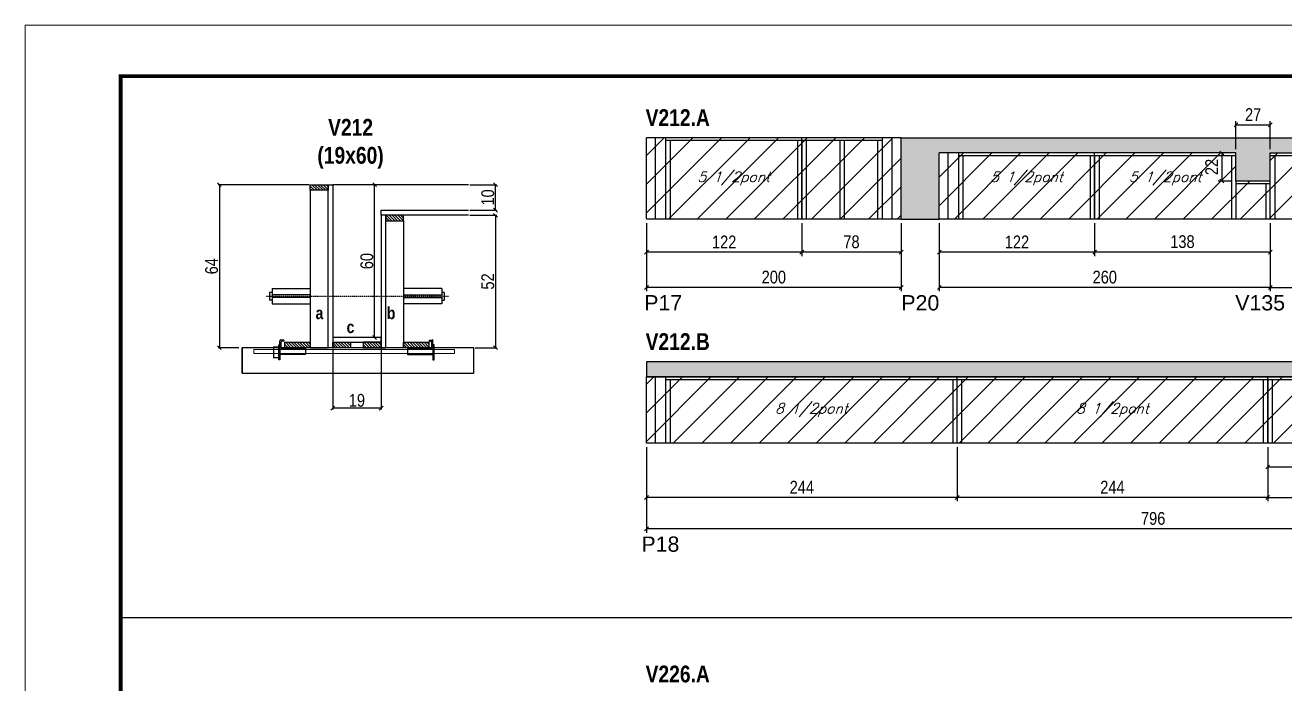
# Model space of a CAD drawing. Extents: x 3309 to 9590, y -2522 to 15424.
# Drawn here: x 6493 to 7482, y 12942 to 13459 of the extents above; entities that cross this region are included whole.
import ezdxf

# ---------------------------------------------------------------- set-up
doc = ezdxf.new("R2010")
doc.units = 0
doc.linetypes.add('DASHED', pattern=[0.75, 0.5, -0.25])
doc.linetypes.add('HIDDEN', pattern=[0.375, 0.25, -0.125])
for name, color, linetype in [('5', 5, 'Continuous'), ('barrote', 251, 'Continuous'), ('COTA', 241, 'Continuous'), ('detalhes', 4, 'Continuous'), ('NOMENCLATURA', 7, 'Continuous'), ('Painéis', 200, 'Continuous'), ('presilha', 1, 'Continuous'), ('SARR_2.2x10', 60, 'Continuous'), ('SARR_2.2x7', 40, 'Continuous'), ('SARR_3.5x7', 81, 'Continuous'), ('TENSOR', 3, 'Continuous'), ('texto', 7, 'Continuous')]:
    doc.layers.add(name, color=color, linetype=linetype)
for name, color, linetype, lineweight in [('CONCRETO', 251, 'Continuous', 25), ('Folhas', 255, 'Continuous', 9), ('Hachura', 251, 'Continuous', 9), ('SARRAFO DE PRESSAO', 251, 'DASHED', 9), ('SCO-___-LAJ', 2, 'Continuous', 0)]:
    doc.layers.add(name, color=color, linetype=linetype, lineweight=lineweight)
doc.styles.add('COTA TECNICA', font='techl___.ttf', dxfattribs={"height": 10})
doc.styles.add('COTA TECNICA 2X', font='techl___.ttf', dxfattribs={"height": 10})
doc.styles.add('Romans', font='romans.shx')
doc.styles.get("Standard").update_dxf_attribs({"font": 'arial.ttf'})
doc.styles.add('TECNICA', font='techb___.ttf', dxfattribs={"height": 10})
doc.dimstyles.new('PAINEL', dxfattribs={"dimtxt": 10, "dimasz": 3, "dimexe": 3, "dimexo": 3, "dimgap": 3, "dimtad": 1, "dimdec": 1, "dimzin": 12, "dimdsep": 46, "dimtxsty": 'COTA TECNICA', "dimblk1": 'OBLIQUE', "dimblk2": 'OBLIQUE', "dimsah": 1, "dimcen": 0.9, "dimclrd": 4, "dimclre": 4, "dimclrt": 240, "dimadec": 1, "dimazin": 3, "dimtfac": 1, "dimtdec": 1, "dimtmove": 0, "dimatfit": 3, "dimfxl": 1, "dimtolj": 1, "dimtzin": 12, "dimarcsym": 0})
doc.dimstyles.new('SECAO', dxfattribs={"dimscale": 0.333333, "dimtxt": 5, "dimasz": 9, "dimexe": 3, "dimexo": 3, "dimgap": 3, "dimtad": 1, "dimdec": 1, "dimlfac": 0.5, "dimzin": 12, "dimdsep": 46, "dimtxsty": 'COTA TECNICA 2X', "dimblk1": 'OBLIQUE', "dimblk2": 'OBLIQUE', "dimsah": 1, "dimcen": 0.9, "dimclrd": 4, "dimclre": 4, "dimclrt": 240, "dimadec": 1, "dimazin": 3, "dimtfac": 1, "dimtdec": 1, "dimtmove": 0, "dimatfit": 3, "dimfxl": 1, "dimtolj": 1, "dimtzin": 12, "dimarcsym": 0})
pattern_1 = [(135, (39969.996, -110306.1634), (-1.122532015, -1.122532015), [])]

# ---------------------------------------------------------------- blocks, each defined once
blk = doc.blocks.new('9999999999')
at = {"layer": 'Folhas'}
blk.add_lwpolyline([(98138.98, 34190.21), (99623.98, 34190.21), (99623.98, 35240.21), (98138.98, 35240.21)], close=True, dxfattribs=at)
at = {"layer": 'Folhas', "color": 30, "const_width": 3}
blk.add_lwpolyline([(98213.98, 34230.21), (99583.98, 34230.21), (99583.98, 35200.21), (98213.98, 35200.21)], close=True, dxfattribs=at)
blk = doc.blocks.new('_Oblique')
at = {"color": 0, "linetype": 'ByBlock', "lineweight": -2}
blk.add_line((-0.5, -0.5), (0.5, 0.5), dxfattribs=at)
blk = doc.blocks.new('*D152')
at = {"layer": 'COTA', "color": 4, "lineweight": -2, "transparency": 16777216}
for p, q in [((6734.46, 13205.01), (6734.46, 13157.53)), ((6772.46, 13205.01), (6772.46, 13157.53)), ((6772.46, 13158.53), (6734.46, 13158.53))]:
    blk.add_line(p, q, dxfattribs=at)
at = {"layer": 'Defpoints', "color": 0, "transparency": 16777216}
for p in [(6734.46, 13206.01), (6772.46, 13206.01), (6734.46, 13158.53)]:
    blk.add_point(p, dxfattribs=at)
at = {"layer": 'COTA', "color": 4, "lineweight": -2, "transparency": 16777216, "xscale": 3, "yscale": 3, "zscale": 3, "rotation": 180}
blk.add_blockref('_Oblique', (6734.46, 13158.53), dxfattribs=at)
at = {"layer": 'COTA', "color": 4, "lineweight": -2, "transparency": 16777216, "xscale": 3, "yscale": 3, "zscale": 3}
blk.add_blockref('_Oblique', (6772.46, 13158.53), dxfattribs=at)
at = {"layer": 'COTA', "color": 240, "transparency": 16777216, "insert": (6753.46, 13164.62), "char_height": 10, "attachment_point": 5, "style": 'COTA TECNICA 2X'}
blk.add_mtext('\\A1;19', dxfattribs=at)
blk = doc.blocks.new('PRESILHA METÁLICA 1')
at = {"layer": 'presilha'}
for p, q in [((6, 15.5), (7.5, 15.5)), ((6, -2.5), (6, 15.5)), ((7.5, 10.6), (7.5, 19.9)), ((7.5, 15.5), (7.5, -2.5)), ((12, 21), (8.6, 21)), ((9, 11.6), (9, 18.9)), ((12, 19.5), (9.6, 19.5)), ((12, 21), (12, 19.5)), ((0, 13), (6, 13)), ((0, 13), (0, 0)), ((6, 0), (0, 0)), ((6, 13), (6, 0)), ((37.5, 4.1), (7.5, 4.1)), ((37.5, 11), (9.6, 11)), ((37.5, 11), (37.5, 4.1)), ((7.5, -2.5), (6, -2.5))]:
    blk.add_line(p, q, dxfattribs=at)
for centre, radius, start, end in [((8.6, 19.9), 1.14, 90, 180), ((9.6, 18.9), 0.57, 90, 180), ((9.6, 11.6), 0.57, 180, 270)]:
    blk.add_arc(centre, radius, start, end, dxfattribs=at)
blk = doc.blocks.new('PRESILHA METÁLICA 2')
at = {"layer": 'presilha'}
for p, q in [((-5.2, 23.5), (-5.2, 22)), ((-5.2, 23.5), (-1.9, 23.5)), ((-5.2, 22), (-2.8, 22)), ((-2.2, 14.1), (-2.2, 21.4)), ((0.8, 18), (-0.8, 18)), ((-0.8, 18), (-0.8, 0)), ((-0.8, 14.6), (-0.8, 22.4)), ((0.8, 0), (0.8, 18)), ((-30.8, 13.5), (-30.8, 6.6)), ((-30.8, 13.5), (-2.8, 13.5)), ((-30.8, 6.6), (-0.8, 6.6)), ((-0.8, 0), (0.8, 0))]:
    blk.add_line(p, q, dxfattribs=at)
for centre, radius, start, end in [((-2.8, 21.4), 0.57, 0, 90), ((-1.9, 22.4), 1.14, 0, 90), ((-2.8, 14.1), 0.57, 270, 0)]:
    blk.add_arc(centre, radius, start, end, dxfattribs=at)
blk = doc.blocks.new('*D153')
at = {"layer": 'COTA', "color": 4, "lineweight": -2, "transparency": 16777216}
for p, q in [((6715.86, 13334.01), (6644.41, 13334.01)), ((6645.41, 13334.01), (6645.41, 13206.01)), ((6660.64, 13206.01), (6644.41, 13206.01))]:
    blk.add_line(p, q, dxfattribs=at)
at = {"layer": 'Defpoints', "color": 0, "transparency": 16777216}
for p in [(6716.86, 13334.01), (6645.41, 13206.01), (6661.64, 13206.01)]:
    blk.add_point(p, dxfattribs=at)
at = {"layer": 'COTA', "color": 4, "lineweight": -2, "transparency": 16777216, "xscale": 3, "yscale": 3, "zscale": 3}
for p, rotation in [((6645.41, 13334.01), 90), ((6645.41, 13206.01), 270)]:
    blk.add_blockref('_Oblique', p, dxfattribs=dict(at, rotation=rotation))
at = {"layer": 'COTA', "color": 240, "transparency": 16777216, "insert": (6639.31, 13270.01), "char_height": 10, "attachment_point": 5, "rotation": 90, "style": 'COTA TECNICA 2X'}
blk.add_mtext('\\A1;64', dxfattribs=at)
blk = doc.blocks.new('*D154')
at = {"layer": 'COTA', "color": 4, "lineweight": -2, "transparency": 16777216}
for p, q in [((6842.16, 13310.01), (6863.38, 13310.01)), ((6862.38, 13310.01), (6862.38, 13206.01)), ((6846.27, 13206.01), (6863.38, 13206.01))]:
    blk.add_line(p, q, dxfattribs=at)
at = {"layer": 'Defpoints', "color": 0, "transparency": 16777216}
for p in [(6841.16, 13310.01), (6845.27, 13206.01), (6862.38, 13206.01)]:
    blk.add_point(p, dxfattribs=at)
at = {"layer": 'COTA', "color": 4, "lineweight": -2, "transparency": 16777216, "xscale": 3, "yscale": 3, "zscale": 3}
for p, rotation in [((6862.38, 13310.01), 90), ((6862.38, 13206.01), 270)]:
    blk.add_blockref('_Oblique', p, dxfattribs=dict(at, rotation=rotation))
at = {"layer": 'COTA', "color": 240, "transparency": 16777216, "insert": (6856.27, 13258.01), "char_height": 10, "attachment_point": 5, "rotation": 90, "style": 'COTA TECNICA 2X'}
blk.add_mtext('\\A1;52', dxfattribs=at)
blk = doc.blocks.new('*D155')
at = {"layer": 'COTA', "color": 4, "lineweight": -2, "transparency": 16777216}
for p, q in [((6771.46, 13334.01), (6766.38, 13334.01)), ((6767.38, 13214.01), (6767.38, 13334.01)), ((6771.46, 13214.01), (6766.38, 13214.01))]:
    blk.add_line(p, q, dxfattribs=at)
at = {"layer": 'Defpoints', "color": 0, "transparency": 16777216}
for p in [(6767.38, 13334.01), (6772.46, 13334.01), (6772.46, 13214.01)]:
    blk.add_point(p, dxfattribs=at)
at = {"layer": 'COTA', "color": 4, "lineweight": -2, "transparency": 16777216, "xscale": 3, "yscale": 3, "zscale": 3}
for p, rotation in [((6767.38, 13334.01), 90), ((6767.38, 13214.01), 270)]:
    blk.add_blockref('_Oblique', p, dxfattribs=dict(at, rotation=rotation))
at = {"layer": 'COTA', "color": 240, "transparency": 16777216, "insert": (6761.28, 13274.01), "char_height": 10, "attachment_point": 5, "rotation": 90, "style": 'COTA TECNICA 2X'}
blk.add_mtext('\\A1;60', dxfattribs=at)
blk = doc.blocks.new('*D156')
at = {"layer": 'COTA', "color": 4, "lineweight": -2, "transparency": 16777216}
for p, q in [((6842.16, 13334.01), (6863.38, 13334.01)), ((6862.38, 13314.01), (6862.38, 13334.01)), ((6842.16, 13314.01), (6863.38, 13314.01))]:
    blk.add_line(p, q, dxfattribs=at)
at = {"layer": 'Defpoints', "color": 0, "transparency": 16777216}
for p in [(6841.16, 13334.01), (6862.38, 13334.01), (6841.16, 13314.01)]:
    blk.add_point(p, dxfattribs=at)
at = {"layer": 'COTA', "color": 4, "lineweight": -2, "transparency": 16777216, "xscale": 3, "yscale": 3, "zscale": 3}
for p, rotation in [((6862.38, 13334.01), 90), ((6862.38, 13314.01), 270)]:
    blk.add_blockref('_Oblique', p, dxfattribs=dict(at, rotation=rotation))
at = {"layer": 'COTA', "color": 240, "transparency": 16777216, "insert": (6856.27, 13324.01), "char_height": 10, "attachment_point": 5, "rotation": 90, "style": 'COTA TECNICA 2X'}
blk.add_mtext('\\A1;10', dxfattribs=at)
blk = doc.blocks.new('*D157')
at = {"layer": 'COTA', "color": 4, "linetype": 'ByBlock', "lineweight": -2, "transparency": 16777216}
for p, q in [((7102.96, 13303.92), (7102.96, 13278.01)), ((7180.96, 13303.92), (7180.96, 13278.01)), ((7180.96, 13281.01), (7102.96, 13281.01))]:
    blk.add_line(p, q, dxfattribs=at)
at = {"layer": 'Defpoints', "color": 0, "linetype": 'ByBlock', "transparency": 16777216}
for p in [(7102.96, 13306.92), (7180.96, 13306.92), (7102.96, 13281.01)]:
    blk.add_point(p, dxfattribs=at)
at = {"layer": 'COTA', "color": 4, "linetype": 'ByBlock', "lineweight": -2, "transparency": 16777216, "xscale": 3, "yscale": 3, "zscale": 3, "rotation": 180}
blk.add_blockref('_Oblique', (7102.96, 13281.01), dxfattribs=at)
at = {"layer": 'COTA', "color": 4, "linetype": 'ByBlock', "lineweight": -2, "transparency": 16777216, "xscale": 3, "yscale": 3, "zscale": 3}
blk.add_blockref('_Oblique', (7180.96, 13281.01), dxfattribs=at)
at = {"layer": 'COTA', "color": 240, "linetype": 'ByBlock', "transparency": 16777216, "insert": (7141.96, 13289.1), "char_height": 10, "attachment_point": 5, "style": 'COTA TECNICA'}
blk.add_mtext('\\A1;78', dxfattribs=at)
blk = doc.blocks.new('*D158')
at = {"layer": 'COTA', "color": 4, "linetype": 'ByBlock', "lineweight": -2, "transparency": 16777216}
for p, q in [((6980.96, 13303.92), (6980.96, 13278.01)), ((7102.96, 13303.92), (7102.96, 13278.01)), ((7102.96, 13281.01), (6980.96, 13281.01))]:
    blk.add_line(p, q, dxfattribs=at)
at = {"layer": 'Defpoints', "color": 0, "linetype": 'ByBlock', "transparency": 16777216}
for p in [(6980.96, 13306.92), (7102.96, 13306.92), (6980.96, 13281.01)]:
    blk.add_point(p, dxfattribs=at)
at = {"layer": 'COTA', "color": 4, "linetype": 'ByBlock', "lineweight": -2, "transparency": 16777216, "xscale": 3, "yscale": 3, "zscale": 3, "rotation": 180}
blk.add_blockref('_Oblique', (6980.96, 13281.01), dxfattribs=at)
at = {"layer": 'COTA', "color": 4, "linetype": 'ByBlock', "lineweight": -2, "transparency": 16777216, "xscale": 3, "yscale": 3, "zscale": 3}
blk.add_blockref('_Oblique', (7102.96, 13281.01), dxfattribs=at)
at = {"layer": 'COTA', "color": 240, "linetype": 'ByBlock', "transparency": 16777216, "insert": (7041.96, 13289.06), "char_height": 10, "attachment_point": 5, "style": 'COTA TECNICA'}
blk.add_mtext('\\A1;122', dxfattribs=at)
blk = doc.blocks.new('*D173')
at = {"layer": 'COTA', "color": 4, "linetype": 'ByBlock', "lineweight": -2, "transparency": 16777216}
for p, q in [((6980.96, 13303.92), (6980.96, 13250.3)), ((7180.96, 13303.92), (7180.96, 13250.3)), ((7180.96, 13253.3), (6980.96, 13253.3))]:
    blk.add_line(p, q, dxfattribs=at)
at = {"layer": 'Defpoints', "color": 0, "linetype": 'ByBlock', "transparency": 16777216}
for p in [(6980.96, 13306.92), (7180.96, 13306.92), (6980.96, 13253.3)]:
    blk.add_point(p, dxfattribs=at)
at = {"layer": 'COTA', "color": 4, "linetype": 'ByBlock', "lineweight": -2, "transparency": 16777216, "xscale": 3, "yscale": 3, "zscale": 3, "rotation": 180}
blk.add_blockref('_Oblique', (6980.96, 13253.3), dxfattribs=at)
at = {"layer": 'COTA', "color": 4, "linetype": 'ByBlock', "lineweight": -2, "transparency": 16777216, "xscale": 3, "yscale": 3, "zscale": 3}
blk.add_blockref('_Oblique', (7180.96, 13253.3), dxfattribs=at)
at = {"layer": 'COTA', "color": 240, "linetype": 'ByBlock', "transparency": 16777216, "insert": (7080.96, 13261.4), "char_height": 10, "attachment_point": 5, "style": 'COTA TECNICA'}
blk.add_mtext('\\A1;200', dxfattribs=at)
blk = doc.blocks.new('*D159')
at = {"layer": 'COTA', "color": 4, "linetype": 'ByBlock', "lineweight": -2, "transparency": 16777216}
for p, q in [((7332.96, 13303.92), (7332.96, 13278.01)), ((7470.96, 13303.92), (7470.96, 13278.01)), ((7470.96, 13281.01), (7332.96, 13281.01))]:
    blk.add_line(p, q, dxfattribs=at)
at = {"layer": 'Defpoints', "color": 0, "linetype": 'ByBlock', "transparency": 16777216}
for p in [(7332.96, 13306.92), (7470.96, 13306.92), (7332.96, 13281.01)]:
    blk.add_point(p, dxfattribs=at)
at = {"layer": 'COTA', "color": 4, "linetype": 'ByBlock', "lineweight": -2, "transparency": 16777216, "xscale": 3, "yscale": 3, "zscale": 3, "rotation": 180}
blk.add_blockref('_Oblique', (7332.96, 13281.01), dxfattribs=at)
at = {"layer": 'COTA', "color": 4, "linetype": 'ByBlock', "lineweight": -2, "transparency": 16777216, "xscale": 3, "yscale": 3, "zscale": 3}
blk.add_blockref('_Oblique', (7470.96, 13281.01), dxfattribs=at)
at = {"layer": 'COTA', "color": 240, "linetype": 'ByBlock', "transparency": 16777216, "insert": (7401.96, 13289.25), "char_height": 10, "attachment_point": 5, "style": 'COTA TECNICA'}
blk.add_mtext('\\A1;138', dxfattribs=at)
blk = doc.blocks.new('*D160')
at = {"layer": 'COTA', "color": 4, "linetype": 'ByBlock', "lineweight": -2, "transparency": 16777216}
for p, q in [((7210.96, 13303.92), (7210.96, 13278.01)), ((7332.96, 13303.92), (7332.96, 13278.01)), ((7332.96, 13281.01), (7210.96, 13281.01))]:
    blk.add_line(p, q, dxfattribs=at)
at = {"layer": 'Defpoints', "color": 0, "linetype": 'ByBlock', "transparency": 16777216}
for p in [(7210.96, 13306.92), (7332.96, 13306.92), (7210.96, 13281.01)]:
    blk.add_point(p, dxfattribs=at)
at = {"layer": 'COTA', "color": 4, "linetype": 'ByBlock', "lineweight": -2, "transparency": 16777216, "xscale": 3, "yscale": 3, "zscale": 3, "rotation": 180}
blk.add_blockref('_Oblique', (7210.96, 13281.01), dxfattribs=at)
at = {"layer": 'COTA', "color": 4, "linetype": 'ByBlock', "lineweight": -2, "transparency": 16777216, "xscale": 3, "yscale": 3, "zscale": 3}
blk.add_blockref('_Oblique', (7332.96, 13281.01), dxfattribs=at)
at = {"layer": 'COTA', "color": 240, "linetype": 'ByBlock', "transparency": 16777216, "insert": (7271.96, 13289.06), "char_height": 10, "attachment_point": 5, "style": 'COTA TECNICA'}
blk.add_mtext('\\A1;122', dxfattribs=at)
blk = doc.blocks.new('*D174')
at = {"layer": 'COTA', "color": 4, "linetype": 'ByBlock', "lineweight": -2, "transparency": 16777216}
for p, q in [((7210.96, 13303.92), (7210.96, 13250.3)), ((7470.96, 13303.92), (7470.96, 13250.3)), ((7470.96, 13253.3), (7210.96, 13253.3))]:
    blk.add_line(p, q, dxfattribs=at)
at = {"layer": 'Defpoints', "color": 0, "linetype": 'ByBlock', "transparency": 16777216}
for p in [(7210.96, 13306.92), (7470.96, 13306.92), (7210.96, 13253.3)]:
    blk.add_point(p, dxfattribs=at)
at = {"layer": 'COTA', "color": 4, "linetype": 'ByBlock', "lineweight": -2, "transparency": 16777216, "xscale": 3, "yscale": 3, "zscale": 3, "rotation": 180}
blk.add_blockref('_Oblique', (7210.96, 13253.3), dxfattribs=at)
at = {"layer": 'COTA', "color": 4, "linetype": 'ByBlock', "lineweight": -2, "transparency": 16777216, "xscale": 3, "yscale": 3, "zscale": 3}
blk.add_blockref('_Oblique', (7470.96, 13253.3), dxfattribs=at)
at = {"layer": 'COTA', "color": 240, "linetype": 'ByBlock', "transparency": 16777216, "insert": (7340.96, 13261.4), "char_height": 10, "attachment_point": 5, "style": 'COTA TECNICA'}
blk.add_mtext('\\A1;260', dxfattribs=at)
blk = doc.blocks.new('*D175')
at = {"layer": 'COTA', "color": 4, "lineweight": -2, "transparency": 16777216}
for p, q in [((7470.96, 13303.92), (7470.96, 13250.3)), ((7654.96, 13303.92), (7654.96, 13250.3)), ((7470.96, 13253.3), (7654.96, 13253.3))]:
    blk.add_line(p, q, dxfattribs=at)
at = {"layer": 'Defpoints', "color": 0, "transparency": 16777216}
for p in [(7470.96, 13306.92), (7654.96, 13306.92), (7654.96, 13253.3)]:
    blk.add_point(p, dxfattribs=at)
at = {"layer": 'COTA', "color": 4, "lineweight": -2, "transparency": 16777216, "xscale": 3, "yscale": 3, "zscale": 3, "rotation": 180}
blk.add_blockref('_Oblique', (7470.96, 13253.3), dxfattribs=at)
at = {"layer": 'COTA', "color": 4, "lineweight": -2, "transparency": 16777216, "xscale": 3, "yscale": 3, "zscale": 3}
blk.add_blockref('_Oblique', (7654.96, 13253.3), dxfattribs=at)
at = {"layer": 'COTA', "color": 240, "transparency": 16777216, "insert": (7562.96, 13261.39), "char_height": 10, "attachment_point": 5, "style": 'COTA TECNICA'}
blk.add_mtext('\\A1;184', dxfattribs=at)
blk = doc.blocks.new('*D176')
at = {"layer": 'COTA', "color": 4, "lineweight": -2, "transparency": 16777216}
for p, q in [((7440.96, 13358.92), (7429.9, 13358.92)), ((7432.9, 13358.92), (7432.9, 13336.92)), ((7440.96, 13336.92), (7429.9, 13336.92))]:
    blk.add_line(p, q, dxfattribs=at)
at = {"layer": 'Defpoints', "color": 0, "transparency": 16777216}
for p in [(7443.96, 13358.92), (7432.9, 13336.92), (7443.96, 13336.92)]:
    blk.add_point(p, dxfattribs=at)
at = {"layer": 'COTA', "color": 4, "lineweight": -2, "transparency": 16777216, "xscale": 3, "yscale": 3, "zscale": 3}
for p, rotation in [((7432.9, 13358.92), 90), ((7432.9, 13336.92), 270)]:
    blk.add_blockref('_Oblique', p, dxfattribs=dict(at, rotation=rotation))
at = {"layer": 'COTA', "color": 240, "transparency": 16777216, "insert": (7424.9, 13347.92), "char_height": 10, "attachment_point": 5, "rotation": 90, "style": 'COTA TECNICA'}
blk.add_mtext('\\A1;22', dxfattribs=at)
blk = doc.blocks.new('*D177')
at = {"layer": 'COTA', "color": 4, "lineweight": -2, "transparency": 16777216}
for p, q in [((7443.96, 13361.92), (7443.96, 13383.98)), ((7443.96, 13380.98), (7470.96, 13380.98)), ((7470.96, 13361.92), (7470.96, 13383.98))]:
    blk.add_line(p, q, dxfattribs=at)
at = {"layer": 'Defpoints', "color": 0, "transparency": 16777216}
for p in [(7470.96, 13380.98), (7443.96, 13358.92), (7470.96, 13358.92)]:
    blk.add_point(p, dxfattribs=at)
at = {"layer": 'COTA', "color": 4, "lineweight": -2, "transparency": 16777216, "xscale": 3, "yscale": 3, "zscale": 3, "rotation": 180}
blk.add_blockref('_Oblique', (7443.96, 13380.98), dxfattribs=at)
at = {"layer": 'COTA', "color": 4, "lineweight": -2, "transparency": 16777216, "xscale": 3, "yscale": 3, "zscale": 3}
blk.add_blockref('_Oblique', (7470.96, 13380.98), dxfattribs=at)
at = {"layer": 'COTA', "color": 240, "transparency": 16777216, "insert": (7457.46, 13389.06), "char_height": 10, "attachment_point": 5, "style": 'COTA TECNICA'}
blk.add_mtext('\\A1;27', dxfattribs=at)
blk = doc.blocks.new('*D164')
at = {"layer": 'COTA', "color": 4, "linetype": 'ByBlock', "lineweight": -2, "transparency": 16777216}
for p, q in [((7224.96, 13128.02), (7224.96, 13085.39)), ((7468.96, 13128.02), (7468.96, 13085.39)), ((7468.96, 13088.39), (7224.96, 13088.39))]:
    blk.add_line(p, q, dxfattribs=at)
at = {"layer": 'Defpoints', "color": 0, "linetype": 'ByBlock', "transparency": 16777216}
for p in [(7224.96, 13131.02), (7468.96, 13131.02), (7224.96, 13088.39)]:
    blk.add_point(p, dxfattribs=at)
at = {"layer": 'COTA', "color": 4, "linetype": 'ByBlock', "lineweight": -2, "transparency": 16777216, "xscale": 3, "yscale": 3, "zscale": 3, "rotation": 180}
blk.add_blockref('_Oblique', (7224.96, 13088.39), dxfattribs=at)
at = {"layer": 'COTA', "color": 4, "linetype": 'ByBlock', "lineweight": -2, "transparency": 16777216, "xscale": 3, "yscale": 3, "zscale": 3}
blk.add_blockref('_Oblique', (7468.96, 13088.39), dxfattribs=at)
at = {"layer": 'COTA', "color": 240, "linetype": 'ByBlock', "transparency": 16777216, "insert": (7346.96, 13096.46), "char_height": 10, "attachment_point": 5, "style": 'COTA TECNICA'}
blk.add_mtext('\\A1;244', dxfattribs=at)
blk = doc.blocks.new('*D165')
at = {"layer": 'COTA', "color": 4, "linetype": 'ByBlock', "lineweight": -2, "transparency": 16777216}
for p, q in [((6980.96, 13128.02), (6980.96, 13085.39)), ((7224.96, 13128.02), (7224.96, 13085.39)), ((7224.96, 13088.39), (6980.96, 13088.39))]:
    blk.add_line(p, q, dxfattribs=at)
at = {"layer": 'Defpoints', "color": 0, "linetype": 'ByBlock', "transparency": 16777216}
for p in [(6980.96, 13131.02), (7224.96, 13131.02), (6980.96, 13088.39)]:
    blk.add_point(p, dxfattribs=at)
at = {"layer": 'COTA', "color": 4, "linetype": 'ByBlock', "lineweight": -2, "transparency": 16777216, "xscale": 3, "yscale": 3, "zscale": 3, "rotation": 180}
blk.add_blockref('_Oblique', (6980.96, 13088.39), dxfattribs=at)
at = {"layer": 'COTA', "color": 4, "linetype": 'ByBlock', "lineweight": -2, "transparency": 16777216, "xscale": 3, "yscale": 3, "zscale": 3}
blk.add_blockref('_Oblique', (7224.96, 13088.39), dxfattribs=at)
at = {"layer": 'COTA', "color": 240, "linetype": 'ByBlock', "transparency": 16777216, "insert": (7102.96, 13096.46), "char_height": 10, "attachment_point": 5, "style": 'COTA TECNICA'}
blk.add_mtext('\\A1;244', dxfattribs=at)
blk = doc.blocks.new('*D166')
at = {"layer": 'COTA', "color": 4, "linetype": 'ByBlock', "lineweight": -2, "transparency": 16777216}
for p, q in [((6980.96, 13128.02), (6980.96, 13060.74)), ((7776.96, 13128.02), (7776.96, 13060.74)), ((7776.96, 13063.74), (6980.96, 13063.74))]:
    blk.add_line(p, q, dxfattribs=at)
at = {"layer": 'Defpoints', "color": 0, "linetype": 'ByBlock', "transparency": 16777216}
for p in [(6980.96, 13131.02), (7776.96, 13131.02), (6980.96, 13063.74)]:
    blk.add_point(p, dxfattribs=at)
at = {"layer": 'COTA', "color": 4, "linetype": 'ByBlock', "lineweight": -2, "transparency": 16777216, "xscale": 3, "yscale": 3, "zscale": 3, "rotation": 180}
blk.add_blockref('_Oblique', (6980.96, 13063.74), dxfattribs=at)
at = {"layer": 'COTA', "color": 4, "linetype": 'ByBlock', "lineweight": -2, "transparency": 16777216, "xscale": 3, "yscale": 3, "zscale": 3}
blk.add_blockref('_Oblique', (7776.96, 13063.74), dxfattribs=at)
at = {"layer": 'COTA', "color": 240, "linetype": 'ByBlock', "transparency": 16777216, "insert": (7378.96, 13071.87), "char_height": 10, "attachment_point": 5, "style": 'COTA TECNICA'}
blk.add_mtext('\\A1;796', dxfattribs=at)
blk = doc.blocks.new('*D170')
at = {"layer": 'COTA', "color": 4, "lineweight": -2, "transparency": 16777216}
for p, q in [((7468.96, 13128.02), (7468.96, 13085.39)), ((7776.96, 13128.02), (7776.96, 13085.39)), ((7468.96, 13088.39), (7776.96, 13088.39))]:
    blk.add_line(p, q, dxfattribs=at)
at = {"layer": 'Defpoints', "color": 0, "transparency": 16777216}
for p in [(7468.96, 13131.02), (7776.96, 13131.02), (7776.96, 13088.39)]:
    blk.add_point(p, dxfattribs=at)
at = {"layer": 'COTA', "color": 4, "lineweight": -2, "transparency": 16777216, "xscale": 3, "yscale": 3, "zscale": 3, "rotation": 180}
blk.add_blockref('_Oblique', (7468.96, 13088.39), dxfattribs=at)
at = {"layer": 'COTA', "color": 4, "lineweight": -2, "transparency": 16777216, "xscale": 3, "yscale": 3, "zscale": 3}
blk.add_blockref('_Oblique', (7776.96, 13088.39), dxfattribs=at)
at = {"layer": 'COTA', "color": 240, "transparency": 16777216, "insert": (7622.96, 13096.63), "char_height": 10, "attachment_point": 5, "style": 'COTA TECNICA'}
blk.add_mtext('\\A1;308', dxfattribs=at)
blk = doc.blocks.new('*D171')
at = {"layer": 'COTA', "color": 4, "lineweight": -2, "transparency": 16777216}
for p, q in [((7468.96, 13128.02), (7468.96, 13109.36)), ((7532.96, 13128.02), (7532.96, 13109.36)), ((7468.96, 13112.36), (7532.96, 13112.36))]:
    blk.add_line(p, q, dxfattribs=at)
at = {"layer": 'Defpoints', "color": 0, "transparency": 16777216}
for p in [(7468.96, 13131.02), (7532.96, 13131.02), (7532.96, 13112.36)]:
    blk.add_point(p, dxfattribs=at)
at = {"layer": 'COTA', "color": 4, "lineweight": -2, "transparency": 16777216, "xscale": 3, "yscale": 3, "zscale": 3, "rotation": 180}
blk.add_blockref('_Oblique', (7468.96, 13112.36), dxfattribs=at)
at = {"layer": 'COTA', "color": 4, "lineweight": -2, "transparency": 16777216, "xscale": 3, "yscale": 3, "zscale": 3}
blk.add_blockref('_Oblique', (7532.96, 13112.36), dxfattribs=at)
at = {"layer": 'COTA', "color": 240, "transparency": 16777216, "insert": (7500.96, 13120.47), "char_height": 10, "attachment_point": 5, "style": 'COTA TECNICA'}
blk.add_mtext('\\A1;64', dxfattribs=at)

msp = doc.modelspace()

# ---------------------------------------------------------------- hatches: boundary and pattern name
at = {"layer": 'COTA'}
h = msp.add_hatch(dxfattribs=at)
h.set_pattern_fill('AR-CONC', color=256, scale=0.03)
h.set_pattern_definition([(50, (0, 375.029), (5.4655401, -0.4781726), [0.5715, -6.2865]), (355, (0, 375.029), (-1.0573026, 5.7317054), [0.4572, -5.0292175]), (100.451445, (0.4555, 374.9894), (4.4082374, 5.2535326), [0.4857003, -5.3427073]), (46.1842, (0, 376.553), (8.1323712, -1.2612698), [0.85725, -9.42975]), (96.63556, (0.678, 376.448), (7.122124, 7.4227837), [0.7285507, -8.0140682]), (351.18415, (0, 376.553), (7.122124, 7.4227837), [0.685799, -7.543792]), (21, (0.762, 376.172), (4.5484317, -3.067956), [0.5715, -6.2865]), (326, (0.762, 376.172), (1.8540609, 5.525639), [0.4572, -5.0292]), (71.451445, (1.141, 375.9165), (6.4024926, 2.457683), [0.4857003, -5.3426981]), (37.5, (0, 375.0292), (0.0926581, 2.53665117), [0, -4.96824, 0, -5.1054, 0, -5.04825]), (7.5, (0, 375.0292), (2.00458988, 3.00541724), [0, -2.91084, 0, -4.85394, 0, -1.92405]), (327.5, (-1.6993, 375.0292), (4.06771786, -0.17186232), [0, -1.905, 0, -5.9436, 0, -7.8867]), (317.5, (-2.4613, 375.0292), (4.4438754, 0.7627947), [0, -2.4765, 0, -3.94716, 0, -5.6007])])
h.paths.add_polyline_path([(7627.96, 13336.92), (7654.96, 13336.92), (7654.96, 13358.92), (7787.96, 13358.92), (7787.96, 13370.92), (7180.96, 13370.92), (7180.96, 13306.92), (7210.96, 13306.92), (7210.96, 13358.92), (7443.96, 13358.92), (7443.96, 13336.92), (7470.96, 13336.92), (7470.96, 13358.92), (7627.96, 13358.92)])
h = msp.add_hatch(dxfattribs=at)
h.set_pattern_fill('AR-CONC', color=256, scale=0.03)
h.set_pattern_definition([(50, (1594.2413, 183.425), (5.46554, -0.4781726), [0.5715, -6.2865]), (355, (1594.2413, 183.425), (-1.0573026, 5.7317054), [0.4572, -5.0292175]), (100.451445, (1594.697, 183.385), (4.4082374, 5.2535326), [0.4857003, -5.3427073]), (46.1842, (1594.241, 184.949), (8.1323712, -1.2612698), [0.85725, -9.42975]), (96.63556, (1594.919, 184.844), (7.122124, 7.4227837), [0.7285507, -8.0140682]), (351.18415, (1594.241, 184.949), (7.122124, 7.4227837), [0.685799, -7.543792]), (21, (1595.0033, 184.568), (4.5484317, -3.067956), [0.5715, -6.2865]), (326, (1595.0033, 184.568), (1.8540609, 5.525639), [0.4572, -5.0292]), (71.451445, (1595.3824, 184.3123), (6.4024926, 2.457683), [0.4857003, -5.3426981]), (37.5, (1594.2413, 183.425), (0.0926581, 2.53665117), [0, -4.96824, 0, -5.1054, 0, -5.04825]), (7.5, (1594.2413, 183.425), (2.0045899, 3.00541724), [0, -2.91084, 0, -4.85394, 0, -1.92405]), (327.5, (1592.542, 183.425), (4.06771786, -0.17186232), [0, -1.905, 0, -5.9436, 0, -7.8867]), (317.5, (1591.78, 183.425), (4.4438754, 0.7627947), [0, -2.4765, 0, -3.94716, 0, -5.6007])])
h.paths.add_polyline_path([(6980.96, 13195.02), (6980.96, 13183.02), (7776.96, 13183.02), (7776.96, 13195.02)])
at = {"layer": 'Hachura', "linetype": 'ByBlock'}
h = msp.add_hatch(dxfattribs=at)
h.set_pattern_fill('ANSI31', color=256, scale=5)
h.paths.add_polyline_path([(7102.96, 13306.92), (7102.96, 13370.92), (6980.96, 13370.92), (6980.96, 13306.92)])
h.paths.add_polyline_path([(7180.96, 13306.92), (7180.96, 13370.92), (7102.96, 13370.92), (7102.96, 13306.92)])
h.paths.add_polyline_path([(7210.96, 13358.92), (7210.96, 13306.92), (7332.96, 13306.92), (7332.96, 13358.92)])
h.paths.add_polyline_path([(7470.96, 13306.92), (7470.96, 13336.92), (7443.96, 13336.92), (7443.96, 13358.92), (7332.96, 13358.92), (7332.96, 13306.92)])
h.paths.add_polyline_path([(7654.96, 13306.92), (7654.96, 13336.92), (7627.96, 13336.92), (7627.96, 13358.92), (7470.96, 13358.92), (7470.96, 13306.92)])
h.paths.add_polyline_path([(7654.96, 13358.92), (7654.96, 13306.92), (7787.96, 13306.92), (7787.96, 13358.92)])
h.paths.add_polyline_path([(7776.96, 13131.02), (7776.96, 13183.02), (7532.96, 13183.02), (7532.96, 13131.02)])
h.paths.add_polyline_path([(7532.96, 13183.02), (7468.96, 13183.02), (7468.96, 13131.02), (7532.96, 13131.02)])
h.paths.add_polyline_path([(7224.96, 13183.02), (7224.96, 13131.02), (7468.96, 13131.02), (7468.96, 13183.02)])
h.paths.add_polyline_path([(6980.96, 13183.02), (6980.96, 13131.02), (7224.96, 13131.02), (7224.96, 13183.02)])
at = {"layer": 'SARR_2.2x10'}
h = msp.add_hatch(dxfattribs=at)
h.set_pattern_fill('ANSI31', color=256, scale=0.5, angle=90)
h.set_pattern_definition([(135, (39890.396, -110306.1634), (-1.122532015, -1.122532015), [])])
h.paths.add_polyline_path([(6696.86, 13210.41), (6696.86, 13206.01), (6716.86, 13206.01), (6716.86, 13210.41)])
h = msp.add_hatch(dxfattribs=at)
h.set_pattern_fill('ANSI31', color=256, scale=0.5, angle=90)
h.set_pattern_definition([(135, (39983.596, -110306.1634), (-1.122532015, -1.122532015), [])])
h.paths.add_polyline_path([(6790.06, 13210.41), (6790.06, 13206.01), (6810.06, 13206.01), (6810.06, 13210.41)])
at = {"layer": 'SARR_2.2x7'}
h = msp.add_hatch(dxfattribs=at)
h.set_pattern_fill('ANSI31', color=256, scale=0.5, angle=90)
h.set_pattern_definition([(135, (39904.396, -110182.5634), (-1.122532015, -1.122532015), [])])
h.paths.add_polyline_path([(6730.86, 13334.01), (6730.86, 13329.61), (6716.86, 13329.61), (6716.86, 13334.01)])
h = msp.add_hatch(dxfattribs=at)
h.set_pattern_fill('ANSI31', color=256, scale=0.5, angle=90)
h.set_pattern_definition([(135, (39884.396, -110206.5634), (-1.122532015, -1.122532015), [])])
h.paths.add_polyline_path([(6776.06, 13310.01), (6776.06, 13305.61), (6790.06, 13305.61), (6790.06, 13310.01)])
h = msp.add_hatch(dxfattribs=at)
h.set_pattern_fill('ANSI31', color=256, scale=0.5, angle=90)
h.set_pattern_definition(pattern_1)
h.paths.add_polyline_path([(6748.46, 13206.01), (6748.46, 13210.41), (6734.46, 13210.41), (6734.46, 13206.01)])
h = msp.add_hatch(dxfattribs=at)
h.set_pattern_fill('ANSI31', color=256, scale=0.5, angle=90)
h.set_pattern_definition(pattern_1)
h.paths.add_polyline_path([(6758.46, 13210.41), (6758.46, 13206.01), (6772.46, 13206.01), (6772.46, 13210.41)])

# ---------------------------------------------------------------- linework, layer by layer
at = {"ltscale": 3}
for p, q in [((6684.86, 13249.46), (6684.86, 13243.46)), ((6686.86, 13249.46), (6684.86, 13249.46)), ((6686.86, 13252.46), (6686.86, 13240.46)), ((6686.86, 13252.46), (6716.86, 13252.46)), ((6820.06, 13252.46), (6790.06, 13252.46)), ((6820.06, 13252.46), (6820.06, 13240.46)), ((6822.06, 13249.46), (6820.06, 13249.46)), ((6822.06, 13249.46), (6822.06, 13243.46)), ((6686.86, 13243.46), (6684.86, 13243.46)), ((6716.86, 13247.46), (6686.86, 13247.46)), ((6716.86, 13245.46), (6686.86, 13245.46)), ((6686.86, 13240.46), (6716.86, 13240.46)), ((6790.06, 13247.46), (6820.06, 13247.46)), ((6790.06, 13245.46), (6820.06, 13245.46)), ((6820.06, 13240.46), (6790.06, 13240.46)), ((6820.06, 13243.46), (6822.06, 13243.46))]:
    msp.add_line(p, q, dxfattribs=at)
at = {"layer": 'barrote'}
msp.add_lwpolyline([(6663.4, 13186.01), (6845.32, 13186.01), (6845.32, 13206.01), (6663.4, 13206.01)], close=True, dxfattribs=at)
at = {"layer": 'CONCRETO', "linetype": 'Continuous'}
msp.add_line((6841.16, 13334.01), (6734.46, 13334.01), dxfattribs=at)
at = {"layer": 'COTA'}
for p, q in [((7180.96, 13370.92), (7787.96, 13370.92)), ((7443.96, 13336.92), (7443.96, 13306.92)), ((7180.96, 13306.92), (7210.96, 13306.92)), ((7468.96, 13131.02), (7468.96, 13131.02)), ((6567.87, 12994.07), (7937.87, 12994.07))]:
    msp.add_line(p, q, dxfattribs=at)
msp.add_lwpolyline([(6980.96, 13183.02), (7776.96, 13183.02), (7776.96, 13195.02), (6980.96, 13195.02)], close=True, dxfattribs=at)
at = {"layer": 'detalhes', "color": 250}
msp.add_line((6663.4, 13186.01), (6663.4, 13206.01), dxfattribs=at)
at = {"layer": 'Painéis', "linetype": 'ByBlock'}
for p, q in [((7180.96, 13370.92), (6980.96, 13370.92)), ((6980.96, 13306.92), (6980.96, 13370.92)), ((7102.96, 13306.92), (7102.96, 13370.92)), ((7180.96, 13306.92), (7180.96, 13370.92)), ((7443.96, 13358.92), (7210.96, 13358.92)), ((7210.96, 13306.92), (7210.96, 13358.92)), ((7332.96, 13306.92), (7332.96, 13358.92)), ((7443.96, 13336.92), (7443.96, 13358.92)), ((7470.96, 13306.92), (7470.96, 13358.92)), ((7470.96, 13358.92), (7627.96, 13358.92)), ((7470.96, 13336.92), (7443.96, 13336.92)), ((7180.96, 13306.92), (6980.96, 13306.92)), ((7787.96, 13306.92), (7210.96, 13306.92)), ((7776.96, 13183.02), (6980.96, 13183.02)), ((6980.96, 13131.02), (6980.96, 13183.02)), ((7224.96, 13131.02), (7224.96, 13183.02)), ((7468.96, 13131.02), (7468.96, 13183.02)), ((7776.96, 13131.02), (6980.96, 13131.02))]:
    msp.add_line(p, q, dxfattribs=at)
at = {"layer": 'Painéis', "linetype": 'Continuous'}
for points in [[(6730.86, 13206.01), (6730.86, 13334.01), (6734.46, 13334.01), (6734.46, 13206.01)], [(6776.06, 13206.01), (6776.06, 13310.01), (6772.46, 13310.01), (6772.46, 13206.01)], [(6772.46, 13214.01), (6734.46, 13214.01), (6734.46, 13210.41), (6772.46, 13210.41)]]:
    msp.add_lwpolyline(points, close=True, dxfattribs=at)
at = {"layer": 'Painéis', "linetype": 'Continuous', "elevation": 0}
msp.add_lwpolyline([(6841.16, 13310.01), (6772.46, 13310.01), (6772.46, 13314.01), (6841.16, 13314.01)], dxfattribs=at)
at = {"layer": 'SARR_2.2x10'}
for points in [[(6696.86, 13210.41), (6716.86, 13210.41), (6716.86, 13206.01), (6696.86, 13206.01)], [(6790.06, 13210.41), (6810.06, 13210.41), (6810.06, 13206.01), (6790.06, 13206.01)]]:
    msp.add_lwpolyline(points, close=True, dxfattribs=at)
at = {"layer": 'SARR_2.2x7', "linetype": 'Continuous'}
for p, q in [((6987.96, 13306.92), (6987.96, 13370.92)), ((7102.96, 13368.72), (6995.96, 13368.72)), ((7165.96, 13368.72), (7102.96, 13368.72)), ((7173.96, 13306.92), (7173.96, 13370.92)), ((7217.96, 13306.92), (7217.96, 13358.92)), ((7332.96, 13356.72), (7225.96, 13356.72)), ((7443.96, 13356.72), (7332.96, 13356.72)), ((7627.96, 13356.72), (7470.96, 13356.72)), ((7470.96, 13334.72), (7443.96, 13334.72)), ((6987.96, 13131.02), (6987.96, 13183.02)), ((7224.96, 13180.82), (6995.96, 13180.82)), ((7468.96, 13180.82), (7224.96, 13180.82)), ((7761.96, 13180.82), (7468.96, 13180.82))]:
    msp.add_line(p, q, dxfattribs=at)
at = {"layer": 'SARR_2.2x7', "elevation": 0}
for points in [[(6716.86, 13334.01), (6730.86, 13334.01), (6730.86, 13329.61), (6716.86, 13329.61)], [(6790.06, 13310.01), (6776.06, 13310.01), (6776.06, 13305.61), (6790.06, 13305.61)]]:
    msp.add_lwpolyline(points, close=True, dxfattribs=at)
at = {"layer": 'SARR_2.2x7'}
for points in [[(6734.46, 13210.41), (6748.46, 13210.41), (6748.46, 13206.01), (6734.46, 13206.01)], [(6772.46, 13210.41), (6758.46, 13210.41), (6758.46, 13206.01), (6772.46, 13206.01)]]:
    msp.add_lwpolyline(points, close=True, dxfattribs=at)
at = {"layer": 'SARR_3.5x7'}
for p, q in [((6995.96, 13370.92), (6995.96, 13306.92)), ((6999.46, 13368.72), (6999.46, 13306.92)), ((7099.46, 13368.72), (7099.46, 13306.92)), ((7102.96, 13368.72), (7102.96, 13306.92)), ((7106.46, 13368.72), (7106.46, 13306.92)), ((7132.73, 13368.72), (7132.73, 13306.92)), ((7136.23, 13368.72), (7136.23, 13306.92)), ((7162.46, 13368.72), (7162.46, 13306.92)), ((7165.96, 13370.92), (7165.96, 13306.92)), ((7225.96, 13358.92), (7225.96, 13306.92)), ((7229.46, 13356.72), (7229.46, 13306.92)), ((7329.46, 13356.72), (7329.46, 13306.92)), ((7332.96, 13356.72), (7332.96, 13306.92)), ((7336.46, 13356.72), (7336.46, 13306.92)), ((7440.46, 13356.72), (7440.46, 13306.92)), ((7474.46, 13356.72), (7474.46, 13306.92)), ((7467.46, 13334.72), (7467.46, 13306.92)), ((6995.96, 13183.02), (6995.96, 13131.02)), ((6999.46, 13180.82), (6999.46, 13131.02)), ((7221.46, 13180.82), (7221.46, 13131.02)), ((7228.46, 13180.82), (7228.46, 13131.02)), ((7465.46, 13180.82), (7465.46, 13131.02)), ((7468.96, 13180.82), (7468.96, 13131.02)), ((7472.46, 13180.82), (7472.46, 13131.02))]:
    msp.add_line(p, q, dxfattribs=at)
for points in [[(6730.86, 13329.61), (6716.86, 13329.61), (6716.86, 13206.01), (6730.86, 13206.01)], [(6776.06, 13305.61), (6790.06, 13305.61), (6790.06, 13206.01), (6776.06, 13206.01)]]:
    msp.add_lwpolyline(points, close=True, dxfattribs=at)
at = {"layer": 'SCO-___-LAJ', "color": 1}
msp.add_lwpolyline([(6672.4, 13204.67), (6830.24, 13204.67), (6830.24, 13201.47), (6672.4, 13201.47)], close=True, dxfattribs=at)
at = {"layer": 'TENSOR', "linetype": 'HIDDEN', "ltscale": 0.5}
msp.add_line((6681.86, 13246.46), (6825.36, 13246.46), dxfattribs=at)

# ---------------------------------------------------------------- block references
at = {"layer": 'presilha', "xscale": 0.6666666666666666, "yscale": 0.6666666666666666, "zscale": 0.6666666666666666}
for name, p in [('PRESILHA METÁLICA 1', (6687.99, 13198.04)), ('PRESILHA METÁLICA 2', (6813.74, 13196.37))]:
    msp.add_blockref(name, p, dxfattribs=at)
at = {"layer": 'SARRAFO DE PRESSAO', "color": 6, "linetype": 'ByBlock'}
msp.add_blockref('9999999999', (-91646.11, -21780.92), dxfattribs=at)

# ---------------------------------------------------------------- texts
at = {"layer": '5', "linetype": 'Continuous'}
for s, rotation, p in [('P17', 0.00004, (6979.17, 13235.29)), ('P20', 0.00004, (7181.14, 13235.29)), ('V135', 0.00004, (7443.43, 13235.29)), ('P18', 359.99996, (6976.96, 13045.73))]:
    msp.add_text(s, height=12, rotation=rotation, dxfattribs=at).set_placement(p)
at = {"layer": 'detalhes', "style": 'TECNICA'}
for s, p in [('a', (6720.98, 13228.44)), ('b', (6776.96, 13228.43)), ('c', (6745.35, 13217.48))]:
    msp.add_text(s, height=9.6, dxfattribs=at).set_placement(p)
at = {"layer": 'NOMENCLATURA', "style": 'TECNICA'}
for s, p in [('V212.A', (6980.25, 13380.11)), ('V212.B', (6980.25, 13204.21)), ('V226.A', (6980.25, 12943.13))]:
    msp.add_text(s, height=13.2, dxfattribs=at).set_placement(p)
at = {"layer": 'NOMENCLATURA', "insert": (6748.46, 13385.7), "char_height": 13.2, "attachment_point": 2, "style": 'TECNICA'}
msp.add_mtext_dynamic_manual_height_columns('V212\\P(19x60)', width=300.2766, gutter_width=1, heights=[0], dxfattribs=at)
at = {"layer": 'texto', "color": 2, "char_height": 8, "attachment_point": 5, "style": 'Romans'}
for s, insert in [('{\\Q19;\\C256;5 1/2pont}', (7049.46, 13338.92)), ('{\\Q19;\\C256;5 1/2pont}', (7279.46, 13338.92)), ('{\\Q19;\\C256;5 1/2pont}', (7388.46, 13338.92)), ('{\\Q19;\\C256;8 1/2pont}', (7110.46, 13157.02)), ('{\\Q19;\\C256;8 1/2pont}', (7346.96, 13157.02))]:
    msp.add_mtext(s, dxfattribs=dict(at, insert=insert))

# ---------------------------------------------------------------- dimensions: what is measured, and where the dimension line sits
at = {"layer": 'COTA'}
for base, p1, p2, picture, middle in [((7470.96, 13380.98), (7443.96, 13358.92), (7470.96, 13358.92), '*D177', (7457.46, 13389.06)), ((7654.96, 13253.3), (7470.96, 13306.92), (7654.96, 13306.92), '*D175', (7562.96, 13261.39)), ((7776.96, 13088.39), (7468.96, 13131.02), (7776.96, 13131.02), '*D170', (7622.96, 13096.63)), ((7532.96, 13112.36), (7468.96, 13131.02), (7532.96, 13131.02), '*D171', (7500.96, 13120.47))]:
    dim = msp.add_linear_dim(base=base, p1=p1, p2=p2, dimstyle='PAINEL', dxfattribs=at)
    dim.commit()
    dim.dimension.update_dxf_attribs({"geometry": picture, "text_midpoint": middle})
for base, p1, p2, dimstyle, picture, middle in [((7432.9, 13336.92), (7443.96, 13358.92), (7443.96, 13336.92), 'PAINEL', '*D176', (7424.9, 13347.92)), ((6645.41, 13206.01, 0), (6716.86, 13334.01), (6661.64, 13206.01, 0), 'SECAO', '*D153', (6639.31, 13270.01, 0)), ((6767.38, 13334.01), (6772.46, 13214.01), (6772.46, 13334.01), 'SECAO', '*D155', (6761.28, 13274.01)), ((6862.38, 13334.01), (6841.16, 13314.01), (6841.16, 13334.01), 'SECAO', '*D156', (6856.27, 13324.01)), ((6862.38, 13206.01, 0), (6841.16, 13310.01), (6845.27, 13206.01, 0), 'SECAO', '*D154', (6856.27, 13258.01, 0))]:
    dim = msp.add_linear_dim(base=base, p1=p1, p2=p2, angle=90, dimstyle=dimstyle, dxfattribs=at)
    dim.commit()
    dim.dimension.update_dxf_attribs({"geometry": picture, "text_midpoint": middle})
at = {"layer": 'COTA', "linetype": 'ByBlock'}
for base, p1, p2, picture, middle in [((6980.96, 13281.01), (7102.96, 13306.92), (6980.96, 13306.92), '*D158', (7041.96, 13289.06)), ((7210.96, 13281.01), (7332.96, 13306.92), (7210.96, 13306.92), '*D160', (7271.96, 13289.06)), ((6980.96, 13088.39), (7224.96, 13131.02), (6980.96, 13131.02), '*D165', (7102.96, 13096.46))]:
    dim = msp.add_linear_dim(base=base, p1=p1, p2=p2, angle=180, dimstyle='PAINEL', override={"dimtmove": 1}, dxfattribs=at)
    dim.commit()
    dim.dimension.update_dxf_attribs({"geometry": picture, "text_midpoint": middle})
for base, p1, p2, picture, middle in [((6980.96, 13253.3), (7180.96, 13306.92), (6980.96, 13306.92), '*D173', (7080.96, 13261.4)), ((7102.96, 13281.01), (7180.96, 13306.92), (7102.96, 13306.92), '*D157', (7141.96, 13289.1)), ((7210.96, 13253.3), (7470.96, 13306.92), (7210.96, 13306.92), '*D174', (7340.96, 13261.4)), ((7332.96, 13281.01), (7470.96, 13306.92), (7332.96, 13306.92), '*D159', (7401.96, 13289.25)), ((6980.96, 13063.74), (7776.96, 13131.02), (6980.96, 13131.02), '*D166', (7378.96, 13071.87)), ((7224.96, 13088.39), (7468.96, 13131.02), (7224.96, 13131.02), '*D164', (7346.96, 13096.46))]:
    dim = msp.add_linear_dim(base=base, p1=p1, p2=p2, angle=180, dimstyle='PAINEL', dxfattribs=at)
    dim.commit()
    dim.dimension.update_dxf_attribs({"geometry": picture, "text_midpoint": middle})
at = {"layer": 'COTA'}
dim = msp.add_linear_dim(base=(6734.46, 13158.53), p1=(6772.46, 13206.01), p2=(6734.46, 13206.01), angle=180, dimstyle='SECAO', dxfattribs=at)
dim.commit()
dim.dimension.update_dxf_attribs({"geometry": '*D152', "text_midpoint": (6753.46, 13158.53), "dimtype": 160})

doc.saveas('drawing.dxf')
